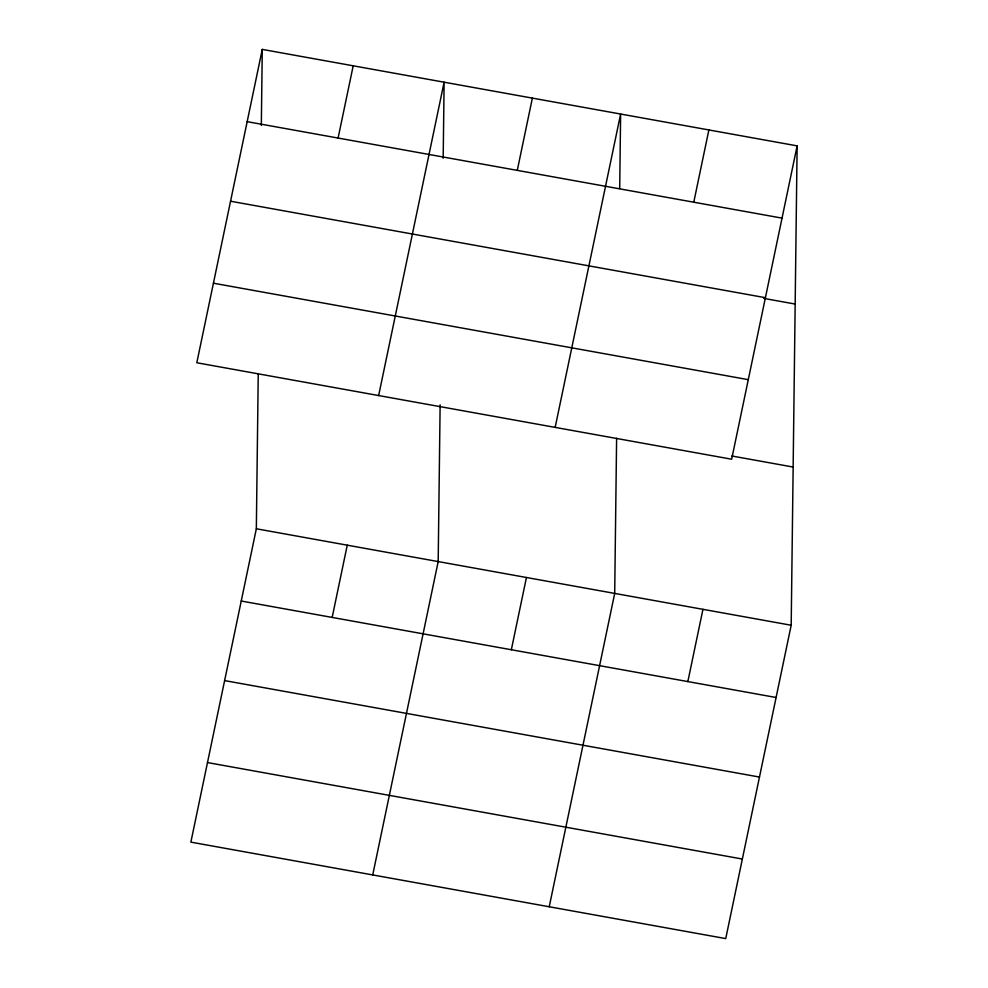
<?xml version="1.0" encoding="UTF-8"?>
<svg xmlns="http://www.w3.org/2000/svg" width="988" height="988" viewBox="0 0 988 988"><rect width="100%" height="100%" fill="white"/><g stroke="black" fill="none" stroke-linecap="round" stroke-linejoin="round"><path stroke-width="1.48" d="M797.131 145.866L731.663 459.222L196.81 362.757L262.265 49.4L797.131 145.866L791.19 625.243L725.735 938.6L190.869 842.134L256.337 528.778L258.251 373.625M261.326 125.451L262.265 49.4M440.129 404.895L438.19 561.567L372.723 874.936M443.18 158.253L444.118 82.202L378.651 395.558M616.611 438.252L614.697 593.405L549.229 906.762M619.698 188.572L620.625 114.04L555.157 427.396M338.094 138.061L353.198 65.801M332.166 617.426L347.257 545.178M517.28 170.381L532.371 98.121M511.339 649.746L526.443 577.486M693.774 202.207L708.878 129.947M687.846 681.584L702.95 609.324M247.173 121.66L782.027 218.126M230.55 201.219L765.404 297.697M763.761 298.401L795.167 304.057M213.42 283.198L748.287 379.664M731.824 455.987L793.154 467.052M256.337 528.778L791.19 625.243M241.245 601.025L776.099 697.503M224.622 680.596L759.476 777.062M207.492 762.563L742.359 859.041"/></g></svg>
